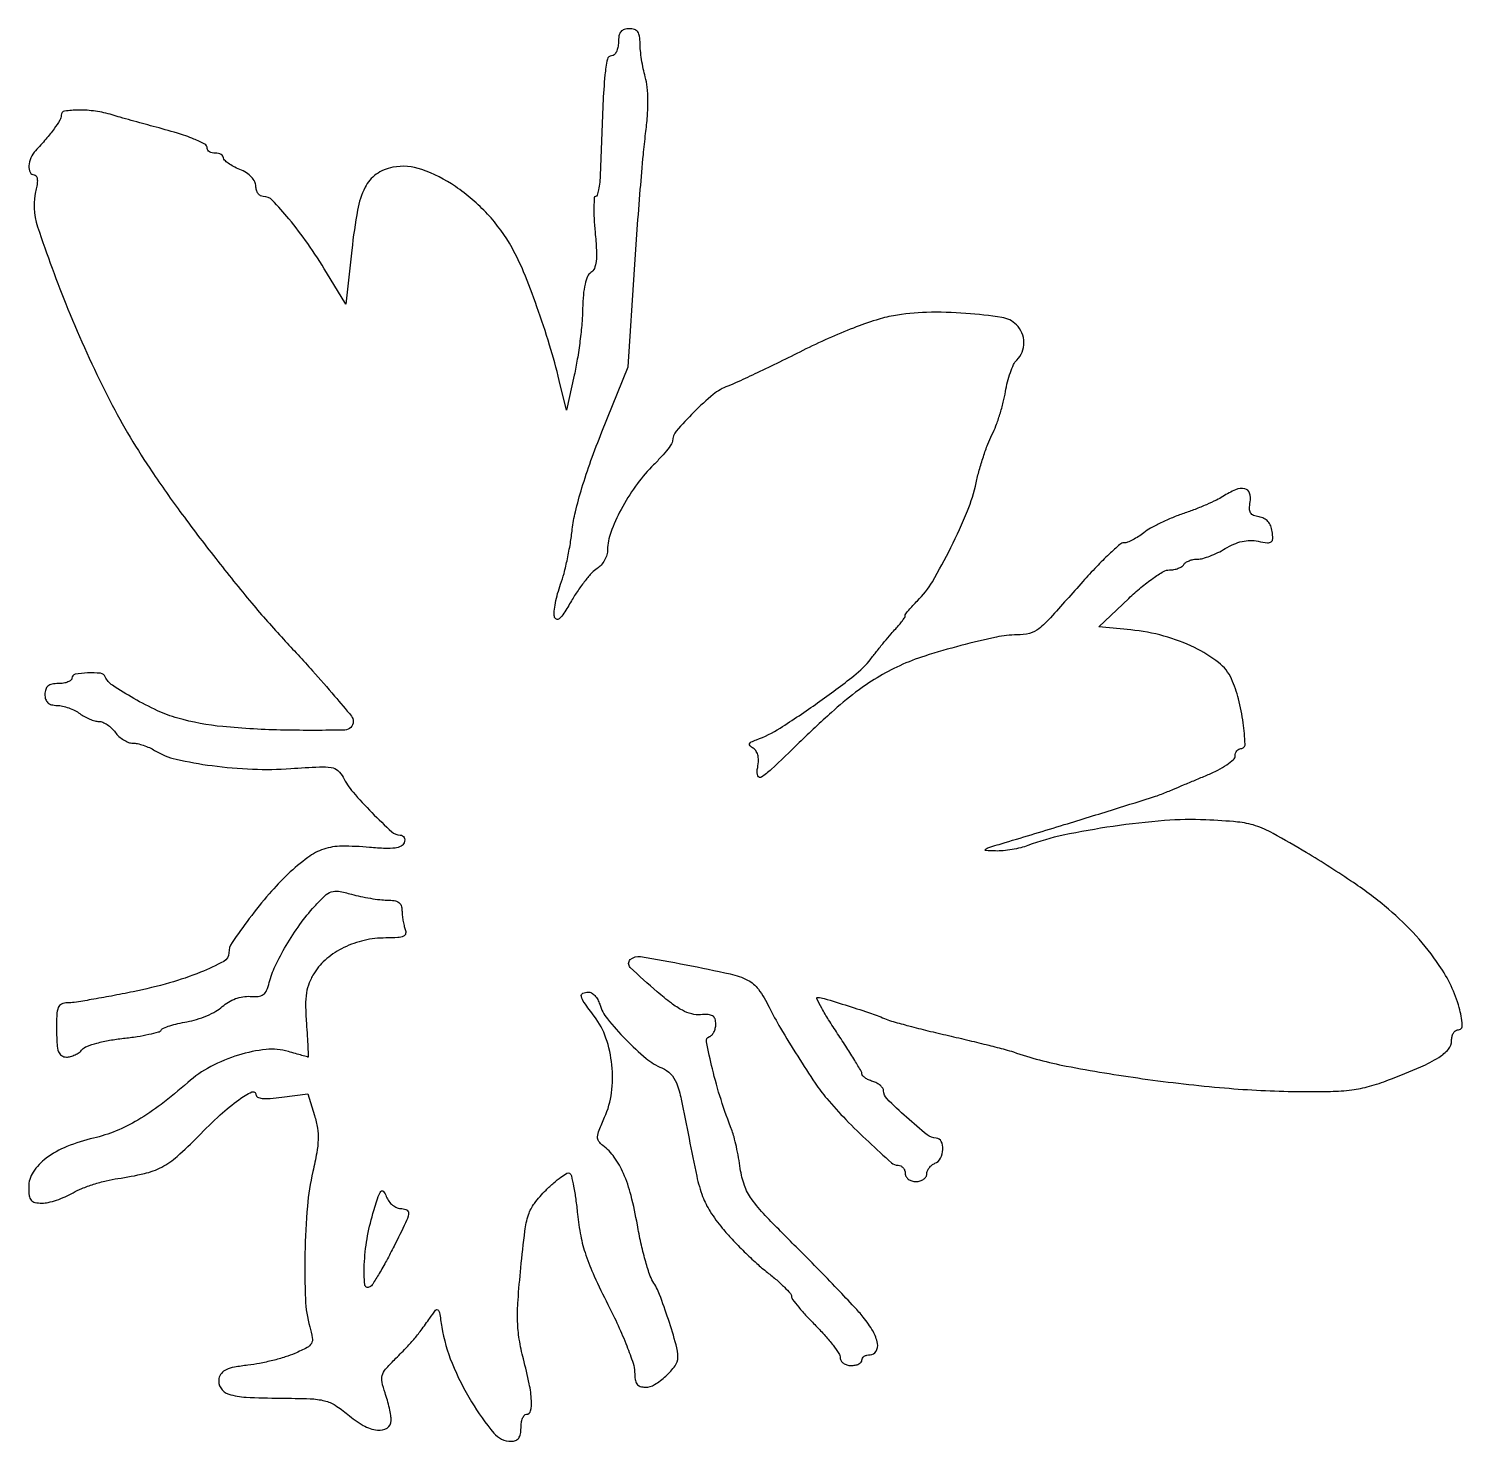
# Model space of a CAD drawing. Extents: x 0 to 265, y 0 to 261.
import ezdxf

# ---------------------------------------------------------------- set-up
doc = ezdxf.new("R2010")
doc.units = 0

msp = doc.modelspace()

# ---------------------------------------------------------------- linework, layer by layer
for points in [[(109, 258.5, -0.048028), (108.907883, 257.543217, -0.06802), (108.632812, 256.734334, -0.088193), (108.227354, 256.189256, -0.191075), (107.75, 255.999861, 0.355072), (106.95668, 255.355069, 0.027439), (106.513934, 252.446771, 0.013756), (106.141275, 247.030892, 0.001422), (105.650945, 234.25, -0.015734), (105.541683, 232.62084, -0.0255), (105.33508, 231.248437, -0.023055), (105.074603, 230.213264, -0.330886), (104.787625, 230, 0.397159), (104.527402, 229.75459, 0.01099), (104.465446, 228.062405, 0.016883), (104.506215, 225.933172, 0.010051), (104.691201, 223.403932, -0.010025), (104.935221, 220.069992, -0.03955), (104.881667, 218.014228, -0.070418), (104.554224, 216.708502, -0.158691), (103.903576, 215.937702, 0.153952), (103.284586, 215.218024, 0.045383), (102.829568, 213.817409, 0.034751), (102.524268, 211.849795, 0.01644), (102.391784, 209.28377, -0.017449), (102.247906, 206.602226, -0.009226), (101.892264, 203.289607, -0.009169), (101.403066, 199.909729, -0.013997), (100.843253, 197), (99.402939, 190.5), (98.075921, 196, 0.014987), (96.285847, 202.551442, 0.011429), (93.949882, 209.611035, 0.011473), (91.483603, 216.058385, 0.03035), (89.340831, 220.505865, 0.059606), (84.803797, 226.745171, 0.05738), (78.869539, 231.828963, 0.063068), (72.64435, 234.973617, 0.132578), (67.284017, 235.393503, 0.108002), (64.222401, 234.096854, 0.124554), (62.167162, 231.692052, 0.070978), (60.787669, 227.496047, 0.016348), (59.721868, 220.105324), (58.613563, 210.118782), (55.056781, 215.960339, 0.015381), (51.569583, 221.309976, 0.021444), (48.106161, 225.853419, 0.018094), (45.021568, 229.297533, 0.20381), (43.369817, 230, -0.136043), (42.847451, 230.144809, -0.100317), (42.402384, 230.551862, -0.086602), (42.102812, 231.160726, -0.071237), (42, 231.87868, 0.119319), (41.792853, 232.734357, 0.072766), (41.185423, 233.584658, 0.060669), (40.23174, 234.362234, 0.04256), (39, 235, -0.023358), (37.851056, 235.540069, -0.032352), (36.88125, 236.135727, -0.033695), (36.180943, 236.70534, -0.208074), (36, 237.12132, 0.166853), (35.884936, 237.456528, 0.095179), (35.559375, 237.741888, 0.076039), (35.07375, 237.934793, 0.056643), (34.5, 238, -0.056643), (33.92625, 238.065207, -0.076039), (33.440625, 238.258112, -0.095179), (33.115064, 238.543472, -0.166853), (33, 238.87868, 0.273651), (32.536554, 239.662051, 0.028897), (30.539073, 240.613603, 0.023949), (27.478954, 241.692308, 0.008448), (23, 242.951785, -0.002177), (21.052404, 243.473183, -0.001649), (18.919769, 244.061645, -0.001667), (16.921403, 244.627346, -0.003881), (15.429002, 245.067761, 0.037958), (12.359051, 245.750528, 0.037251), (9.201639, 245.967129, 0.03681), (6.644686, 245.763264, 0.370036), (6, 245.011431, -0.13678), (5.74595, 244.100127, -0.020896), (4.694022, 242.513759, -0.020567), (3.184131, 240.601847, -0.012435), (1.25, 238.459837, 0.088599), (0.3907, 237.155604, 0.088757), (0.036689, 235.635368, 0.127735), (0.277412, 234.462054, 0.286024), (1.019052, 234, -0.25657), (1.374243, 233.804893, -0.106525), (1.5703, 233.274282, -0.06522), (1.579732, 232.448978, -0.03178), (1.388332, 231.411101, 0.142814), (1.654974, 224.361214, 0.016146), (7.251835, 209.20768, 0.020541), (14.565035, 193.141719, 0.030422), (22.373437, 179.786442, 0.010877), (27.96236, 171.81791, 0.007705), (34.563341, 163.113269, 0.007786), (41.254741, 154.835069, 0.013558), (47.092732, 148.211973, -0.00366), (52.476871, 142.342198, -0.00777), (56.539877, 137.704226, -0.004127), (59.654414, 133.97348, -0.173554), (60, 133.007852, -0.407884), (58.443938, 131.417715, -0.010063), (47.255984, 131.400544, -0.019106), (35.875551, 132.04762, -0.045278), (27.542692, 133.611323, -0.039616), (23.811229, 134.995367, -0.021129), (19.434973, 137.254953, -0.01661), (15.489581, 139.685279, -0.142773), (14.166667, 141.25, 0.267309), (13.274838, 141.900474, 0.037087), (10.894915, 141.980523, 0.037706), (8.587249, 141.711872, 0.359238), (8, 141, -0.226478), (7.817169, 140.617064, -0.074992), (7.265625, 140.29375, -0.057076), (6.457356, 140.073116, -0.038131), (5.5, 140, 0.044917), (4.317234, 139.893532, 0.124434), (3.5625, 139.55, 0.149477), (3.142566, 138.935258, 0.07578), (3, 138, 0.074668), (3.135905, 137.095019, 0.135366), (3.535225, 136.468191, 0.123737), (4.228993, 136.099693, 0.057037), (5.25, 135.968197, -0.051718), (6.252707, 135.849856, -0.030728), (7.409269, 135.514453, -0.030499), (8.53361, 135.032884, -0.045509), (9.44113, 134.468197, 0.034343), (10.300943, 133.906224, 0.029011), (11.27856, 133.431283, 0.030024), (12.224193, 133.102936, 0.06865), (12.97037, 133, -0.099522), (13.682714, 132.856793, -0.046707), (14.51542, 132.4125, -0.043751), (15.330963, 131.765159, -0.047011), (16, 131, 0.053169), (16.685798, 130.234848, 0.045771), (17.551059, 129.5875, 0.048085), (18.456169, 129.144975, 0.089903), (19.255943, 129, -0.055855), (20.108521, 128.90446, -0.025542), (21.187982, 128.600754, -0.024911), (22.304161, 128.16121, -0.031371), (23.285183, 127.640866, 0.082136), (27.246059, 126.028935, 0.022638), (33.888257, 124.838629, 0.022975), (41.379699, 124.191935, 0.027663), (48.445414, 124.298937, -0.005072), (53.748, 124.619124, -0.053573), (55.910525, 124.495992, -0.137438), (57.151672, 123.916097, -0.097246), (58.107992, 122.700701, 0.059351), (59.961431, 119.940569, 0.017325), (63.433955, 116.172118, 0.011413), (67.115609, 112.610886, 0.18868), (68.676823, 112, -0.124388), (69.114098, 111.889507, -0.150744), (69.409289, 111.589048, -0.129858), (69.510281, 111.135393, -0.081979), (69.400389, 110.601014, -0.185218), (68.822255, 109.958484, -0.084299), (67.726792, 109.61527, -0.045122), (65.935862, 109.534204, -0.01137), (63.020987, 109.731813, 0.023708), (57.872428, 109.953455, 0.078124), (54.52725, 109.412531, 0.082093), (51.599496, 107.88807, 0.027951), (47.920072, 104.790372, 0.026296), (44.459596, 101.168098, 0.016426), (40.782262, 96.593886, 0.010975), (37.581487, 92.132481, 0.151233), (37, 90.253966, -0.277023), (36.050735, 88.672118, -0.025902), (31.761835, 86.663347, -0.027667), (26.038656, 84.697195, -0.018641), (19.324378, 83.066104, -0.003615), (15.292982, 82.274874, -0.004616), (11.566056, 81.606918, -0.003614), (8.436256, 81.099, -0.038432), (7.150176, 81, 0.105207), (6.077819, 80.771835, 0.195312), (5.471023, 80.140704, 0.085868), (5.195259, 78.83835, 0.011273), (5.15325, 76, 0.012613), (5.241177, 73.334108, 0.072866), (5.525582, 71.957065, 0.163854), (6.080184, 71.262708, 0.143985), (6.973545, 71, 0.066084), (7.740034, 71.101749, 0.044465), (8.569799, 71.407293, 0.044388), (9.334477, 71.855753, 0.064826), (9.905829, 72.386531, -0.132486), (10.726887, 72.966067, -0.021164), (12.616503, 73.569025, -0.022163), (14.959561, 74.098486, -0.017811), (17.517752, 74.464998, 0.011112), (20.030677, 74.790737, 0.016067), (22.232483, 75.198818, 0.011698), (24.011465, 75.631875, 0.191035), (24.494719, 75.991455, -0.158904), (24.924277, 76.354774, -0.019119), (26.105874, 76.784275, -0.021212), (27.591947, 77.192347, -0.015962), (29.25524, 77.518537, 0.034063), (31.048143, 77.938015, 0.026655), (32.925144, 78.62579, 0.027327), (34.609461, 79.458535, 0.057521), (35.787802, 80.315376, -0.050347), (36.924123, 81.166777, -0.047676), (38.228097, 81.792072, -0.048702), (39.597473, 82.148348, -0.05838), (40.927516, 82.202346, 0.040024), (42.446638, 82.208355, 0.135753), (43.367739, 82.548575, 0.13659), (43.979839, 83.31232, 0.04072), (44.458124, 84.742519, -0.051096), (45.553049, 87.804328, -0.022567), (47.580297, 91.598934, -0.022022), (50.114896, 95.468994, -0.027247), (52.818258, 98.823327, -0.01811), (54.729629, 100.798264, -0.112179), (55.930894, 101.521794, -0.123924), (57.271164, 101.618593, -0.024094), (59.654666, 101.078904, 0.015491), (61.328217, 100.669588, 0.011892), (63.178246, 100.323167, 0.01206), (64.925762, 100.081881, 0.027772), (66.25, 100.005577, -0.037078), (67.569016, 99.904938, -0.115549), (68.390867, 99.576345, -0.155207), (68.842953, 98.98462, -0.086327), (69, 98.081787, 0.025883), (69.044017, 97.232051, 0.017054), (69.178303, 96.2624, 0.017174), (69.374126, 95.325581, 0.03151), (69.606989, 94.581787, -0.141398), (69.673758, 93.802524, -0.245042), (69.277011, 93.307943, -0.090697), (68.224698, 93.057987, -0.013078), (66.008118, 93, 0.05588), (62.020184, 92.552914, 0.057487), (58.270495, 91.234377, 0.060609), (55.100042, 89.184044, 0.078233), (52.818337, 86.580035, 0.044978), (51.869063, 84.727257, 0.056179), (51.351345, 82.866334, 0.042825), (51.182208, 80.569481, 0.014886), (51.321244, 77.25, -0.00211), (51.483042, 74.853405, -0.003527), (51.596411, 72.835938, -0.000502), (51.682032, 71.05638, -0.428069), (51.628245, 71, -0.06797), (51.519947, 71.01479, -0.000368), (50.502161, 71.29888, -0.001603), (49.3427, 71.62745, -0.001016), (47.993398, 72.017465, 0.096562), (43.879619, 72.392382, 0.049405), (38.780472, 71.356766, 0.047315), (33.647859, 69.225, 0.058448), (29.390778, 66.281351, -0.016593), (24.479361, 62.239672, -0.030588), (20.194403, 59.344411, -0.036259), (16.151042, 57.33825, -0.040339), (12, 56.02021, 0.039462), (7.040598, 54.455047, 0.065769), (3.237229, 52.297869, 0.085512), (0.834413, 49.733603, 0.146611), (0, 46.949109, 0.031264), (0.098124, 45.381341, 0.142647), (0.457083, 44.551812, 0.171326), (1.163767, 44.128531, 0.050118), (2.44284, 44, 0.056939), (3.611595, 44.133528, 0.023806), (5.139574, 44.564828, 0.02318), (6.747434, 45.18673, 0.027812), (8.19284, 45.922818, -0.03708), (9.815082, 46.711484, -0.017774), (11.997272, 47.490393, -0.017513), (14.34366, 48.145532, -0.023884), (16.5, 48.559115, 0.02158), (21.388844, 49.473471, 0.063837), (24.584321, 50.660045, 0.060822), (27.461093, 52.647405, 0.018281), (31.31511, 56.329561, -0.013962), (35.404821, 60.30503, -0.028941), (38.850647, 63.122719, -0.045617), (41.253597, 64.551419, -0.551519), (42, 64.080567, 0.287986), (42.297993, 63.606103, 0.08604), (43.157494, 63.361233, 0.045595), (44.614164, 63.33973, 0.013881), (46.81064, 63.569268), (51.62128, 64.207422), (52.821687, 60.200821, -0.033119), (53.356097, 57.864611, -0.046843), (53.494727, 55.736505, -0.037412), (53.240862, 53.289043, -0.013343), (52.525828, 49.84711, 0.037317), (51.513221, 43.446863, 0.015566), (51.065799, 34.712902, 0.014539), (51.142415, 26.222335, 0.060373), (51.950732, 21.171786, -0.025994), (52.426457, 19.115235, -0.172727), (52.25446, 18.093231, -0.146542), (51.459609, 17.320989, -0.017115), (49.200732, 16.241692, -0.027658), (47.4272, 15.581804, -0.013824), (45.1214, 14.935568, -0.013681), (42.691071, 14.396568, -0.01962), (40.510417, 14.063304, 0.01689), (38.019277, 13.696489, 0.062223), (36.503559, 13.220539, 0.107827), (35.61359, 12.553244, 0.131762), (35.162024, 11.619827, 0.19155), (35.49964, 9.863798, 0.17456), (36.966024, 8.733464, 0.065589), (40.17301, 8.149652, 0.010716), (46.5, 7.974672, -0.007262), (52.018875, 7.860192, -0.050576), (54.689585, 7.493825, -0.082024), (56.663048, 6.656956, -0.035638), (58.962226, 4.959359, 0.048313), (61.837004, 2.947133, 0.094553), (64.475642, 2.056279, 0.180988), (66.244345, 2.453733, 0.25312), (67, 3.850777, 0.040849), (66.923718, 4.782923, 0.013914), (66.665502, 6.117429, 0.013728), (66.297207, 7.581704, 0.015393), (65.861284, 8.968077, -0.030393), (65.306749, 10.936023, -0.123868), (65.346927, 12.168601, -0.108465), (65.97001, 13.322412, -0.020634), (67.611284, 15.075393, 0.006485), (69.720562, 17.204194, 0.016031), (71.195243, 18.833054, 0.016735), (72.525548, 20.511385, 0.007671), (74.151879, 22.782593, -0.013414), (75.210468, 24.225635, -0.409647), (75.613969, 24.279813, -0.189764), (75.912416, 23.794789, -0.004495), (76.364684, 21.120855, 0.057907), (78.249956, 14.419736, 0.038884), (81.840043, 7.311011, 0.036298), (85.958214, 1.517467, 0.223693), (89.180335, 0, 0.093564), (89.999575, 0.154657, 0.143075), (90.568034, 0.59347, 0.112511), (90.896478, 1.359391, 0.045287), (91, 2.5, -0.038131), (91.073116, 3.457356, -0.057076), (91.29375, 4.265625, -0.074992), (91.617064, 4.817169, -0.226478), (92, 5, 0.350812), (92.770045, 5.616105, 0.06907), (92.928077, 7.509236, 0.037986), (92.519079, 10.62375, 0.011761), (91.440535, 15.229484, -0.023355), (90.680704, 18.850327, -0.032911), (90.370063, 22.133047, -0.024671), (90.45182, 26.066502, -0.007382), (90.960366, 32.04366, -0.005611), (91.718578, 38.854767, -0.047853), (92.381648, 41.852007, -0.083773), (93.485277, 43.96925, -0.034447), (95.618109, 46.418109, -0.016329), (97.045228, 47.754937, -0.025113), (98.37167, 48.805537, -0.022385), (99.483882, 49.526131, -0.277755), (99.966881, 49.520469, -0.199701), (100.299543, 49.057446, -0.009135), (100.71499, 47.11327, -0.014029), (101.10983, 44.730237, -0.00948), (101.431903, 41.994296, 0.0242), (102.024987, 37.978013, 0.032494), (102.970369, 34.423732, 0.026542), (104.521178, 30.518373, 0.010272), (107.0633, 25.277444, -0.010769), (108.953497, 21.370665, -0.013048), (110.549845, 17.626221, -0.011675), (111.729209, 14.430581, -0.082738), (112, 12.805338, 0.035368), (112.096765, 11.439076, 0.117706), (112.42476, 10.607633, 0.159102), (113.02539, 10.155606, 0.082586), (113.961045, 10, 0.137731), (115.682238, 10.483292, 0.048008), (117.760813, 12.041966, 0.047752), (119.480297, 13.940303, 0.161526), (120, 15.50706, 0.070098), (119.674535, 17.817165, 0.009448), (118.228172, 22.51236, 0.010309), (116.597422, 27.146876, 0.055327), (115.388347, 29.53006, -0.065917), (114.7464, 30.864454, -0.011895), (113.949308, 33.506955, -0.012641), (113.162708, 36.667924, -0.011144), (112.5, 40, 0.018899), (111.332753, 45.427572, 0.040365), (109.942709, 49.481662, 0.052733), (108.24033, 52.480132, 0.077711), (106.121596, 54.635419, -0.087421), (105.377513, 55.422133, -0.162332), (105.152991, 56.261734, -0.079905), (105.424474, 57.475632, -0.011035), (106.438589, 59.863815, 0.074408), (107.714745, 64.385238, 0.056743), (107.782645, 69.535022, 0.057318), (106.698265, 74.508075, 0.080775), (104.564986, 78.503686, -0.008179), (102.675049, 81.067428, -0.093313), (102.150304, 82.203203, -0.359701), (102.422728, 82.776106, -0.109522), (103.432612, 83, -0.136287), (104.030623, 82.833913, -0.069188), (104.642603, 82.339062, -0.060703), (105.175399, 81.610491, -0.054755), (105.539977, 80.75, 0.097962), (106.956624, 78.072545, 0.023014), (110.345398, 74.270418, 0.023965), (114.121616, 70.760419, 0.077217), (117.042177, 68.98253, -0.102398), (118.656507, 67.885713, -0.101043), (119.712113, 66.233459, -0.040451), (120.604859, 63.200483, -0.004284), (122.047319, 55.967107, 0.006591), (123.475547, 48.973517, 0.035155), (124.570604, 45.234614, 0.053868), (125.961038, 42.448028, 0.030046), (128.199359, 39.381534, 0.016121), (130.011575, 37.327122, 0.010109), (132.25468, 35.03825, 0.010145), (134.556803, 32.872049, 0.018211), (136.544016, 31.204076, -0.01229), (138.251069, 29.805366, -0.017492), (139.691055, 28.474596, -0.013571), (140.79502, 27.319284, -0.185985), (141, 26.787278, 0.164278), (141.190523, 26.223048, 0.009837), (142.321875, 24.797875, 0.013918), (143.776035, 23.134801, 0.009771), (145.5, 21.342105, -0.014617), (147.223349, 19.514939, -0.019268), (148.678125, 17.746546, -0.016989), (149.762392, 16.214512, -0.146515), (150, 15.421053, 0.139481), (150.154169, 14.879151, 0.100005), (150.5875, 14.417434, 0.085425), (151.235597, 14.106507, 0.069332), (152, 14, 0.048028), (152.765418, 14.073693, 0.068025), (153.4125, 14.29375, 0.088204), (153.848523, 14.618118, 0.191087), (154, 15, -0.148195), (154.115568, 15.381354, -0.098894), (154.440625, 15.70625, -0.082425), (154.926543, 15.925306, -0.064853), (155.5, 16, 0.262325), (156.616669, 16.629156, 0.182703), (156.886295, 18.084422, 0.08774), (156.056811, 20.334052, 0.03906), (154.25, 22.939317, 0.016485), (152.616876, 24.811088, 0.003048), (149.477064, 28.13797, 0.003268), (145.754429, 31.983886, 0.002973), (141.86341, 35.904622, -0.005152), (136.127971, 41.734449, -0.03679), (133.600602, 44.775642, -0.070008), (132.291379, 47.290117, -0.049781), (131.532595, 50.380317, 0.009442), (131.205592, 52.404229, 0.008966), (130.797339, 54.449698, 0.008951), (130.371612, 56.245002, 0.03103), (130.004465, 57.380317, -0.016522), (127.960834, 63.125179, -0.018075), (126.367731, 68.824106, -0.01027), (125.26894, 73.834106, -0.377661), (125.814135, 74.771378, 0.127312), (126.26788, 75.065433, 0.067945), (126.651652, 75.618238, 0.060673), (126.911718, 76.330773, 0.057254), (127, 77.099218, 0.079441), (126.850744, 78.0327, 0.179074), (126.411524, 78.585397, 0.125016), (125.589289, 78.836299, 0.03088), (124.167695, 78.815955, -0.0838), (122.544335, 78.964349, -0.057173), (120.814855, 79.640307, -0.040532), (118.780359, 80.938133, -0.015527), (116.168186, 83.05007, -0.012672), (111.193874, 87.558378, -0.430775), (111.200108, 88.993401, -0.233422), (113.071745, 89.560733, -0.006718), (121.5, 88.046622, -0.006055), (129.682766, 86.359783, -0.064011), (132.887318, 85.214468, -0.119731), (134.87184, 83.510684, -0.040666), (136.846212, 80.229989, 0.0184), (138.950511, 76.352906, 0.007157), (142.131993, 71.144772, 0.006628), (145.37578, 66.149583, 0.028915), (147.5, 63.337901, 0.01683), (151.025157, 59.465419, 0.011532), (155.269488, 55.303493, 0.005314), (159.453773, 51.468218, 0.184884), (160.676738, 51, -0.112594), (161.181525, 50.884868, -0.100191), (161.611292, 50.559375, -0.09426), (161.899632, 50.072756, -0.086956), (162, 49.5, 0.130775), (162.153209, 48.924246, 0.10214), (162.583333, 48.4375, 0.08892), (163.230589, 48.111864, 0.072314), (164, 48, 0.067898), (164.764468, 48.104293, 0.0845), (165.4125, 48.409197, 0.09971), (165.845839, 48.8618, 0.14217), (166, 49.393011, -0.096313), (166.111903, 49.968559, -0.06686), (166.440625, 50.545909, -0.064359), (166.926569, 51.037471, -0.074185), (167.5, 51.361626, 0.186348), (168.526352, 52.289181, 0.103812), (168.966655, 53.940557, 0.125242), (168.672823, 55.424309, 0.286151), (167.75, 56.014116, -0.169461), (166.067333, 56.62267, -0.012394), (162.271946, 59.868738, -0.011418), (158.61516, 63.310833, -0.200836), (158, 64.780558, 0.153005), (157.855353, 65.24218, 0.063429), (157.4125, 65.733069, 0.054621), (156.765159, 66.176868, 0.046161), (156, 66.5, -0.031785), (155.234286, 66.797767, -0.042523), (154.5875, 67.167595, -0.048807), (154.134079, 67.551022, -0.195253), (154, 67.881278, 0.132949), (153.864383, 68.382295, 0.003538), (152.682784, 70.37254, 0.007165), (151.234164, 72.697688, 0.004815), (149.515861, 75.31389, -0.007813), (147.853021, 77.879038, -0.014146), (146.5857, 80.035955, -0.009521), (145.684195, 81.751253, -0.557931), (145.837722, 82, -0.074047), (147.044555, 81.820289, -0.002722), (151.469123, 80.446306, -0.005328), (155.762575, 79.036864, -0.018358), (158.5, 77.992209, 0.032376), (159.766889, 77.548982, 0.003661), (162.703125, 76.753733, 0.004423), (166.215914, 75.863032, 0.003581), (170, 74.96776, -0.002582), (173.820496, 74.071934, -0.003002), (177.44375, 73.179554, -0.002669), (180.500615, 72.389788, -0.017949), (182, 71.935711, 0.035099), (191.771595, 69.338479, 0.012838), (205.890859, 67.002733, 0.012928), (221.041901, 65.292289, 0.018692), (234.5, 64.629846, 0.007839), (240.590137, 64.653437, 0.026685), (244.545885, 64.942354, 0.035844), (247.794912, 65.593939, 0.025283), (251.331449, 66.766439, 0.008327), (257.305593, 69.203615, 0.03815), (260.625228, 70.932959, 0.073884), (262.40564, 72.444875, 0.181781), (263, 74.02568, -0.054332), (263.082315, 74.780968, -0.074025), (263.326442, 75.420044, -0.093657), (263.687263, 75.848911, -0.172837), (264.111291, 76, 0.438549), (264.972789, 76.935547, 0.048586), (264.390706, 80.14414, 0.041108), (262.883636, 84.163519, 0.039573), (260.723326, 87.936552, 0.034339), (256.415771, 93.398742, 0.032923), (251.343845, 98.302714, 0.027262), (244.847329, 103.223282, 0.013436), (236.1043, 108.788509, 0.00758), (230.000393, 112.32254, 0.048856), (226.739548, 113.747658, 0.055999), (223.442764, 114.424561, 0.01173), (217.553594, 114.820717, 0.031024), (209.946094, 114.681329, 0.015808), (200.441142, 113.612657, 0.01566), (191.224836, 111.984144, 0.039298), (184.678757, 110.067963, -0.031459), (183.372945, 109.663421, -0.018124), (181.759367, 109.334174, -0.018061), (180.108679, 109.120175, -0.028676), (178.6849, 109.069652, -0.011642), (176.927054, 109.14907, -0.669677), (176.851502, 109.375389, -0.103254), (177.448869, 109.70722, -0.00248), (180.5, 110.638724, 0.001157), (191.410134, 113.938033, 0.001862), (200.690406, 116.805732, 0.001187), (208.267216, 119.197752, 0.024621), (210.5, 120.031569, -0.001996), (211.599211, 120.499737, -0.000461), (213.454688, 121.279257, -0.000476), (215.593359, 122.17304, -0.000465), (217.75, 123.069566, 0.020915), (219.760924, 124.003684, 0.029595), (221.457813, 125.011328, 0.029534), (222.697674, 125.961895, 0.217762), (223, 126.623144, -0.075509), (223.079898, 127.149193, -0.089037), (223.311749, 127.595549, -0.100717), (223.656548, 127.893935, -0.128858), (224.061273, 128, 0.427778), (224.826914, 128.801767, 0.022119), (224.46871, 132.756998, 0.028794), (223.611965, 137.161404, 0.043464), (222.322061, 140.848119, 0.122856), (219.927145, 143.883942, 0.051331), (215.468465, 146.653366, 0.046266), (209.80829, 148.788881, 0.04259), (203.692294, 149.921908), (197.815335, 150.5), (203.323649, 155.75, -0.016928), (205.581054, 157.760212, -0.021264), (207.808741, 159.457813, -0.019996), (209.755284, 160.701807, -0.132943), (210.856965, 161, 0.04503), (211.677427, 161.074041, 0.045459), (212.468669, 161.29375, 0.049518), (213.118608, 161.616297, 0.114903), (213.5, 162, -0.110387), (213.874463, 162.383514, -0.050467), (214.49955, 162.70625, -0.046567), (215.255782, 162.925913, -0.047442), (216.034847, 163, 0.06809), (216.987899, 163.130391, 0.022801), (218.326342, 163.570277, 0.022207), (219.781076, 164.198292, 0.023614), (221.143986, 164.941369, -0.035035), (222.730022, 165.75971, -0.046979), (224.268826, 166.256719, -0.050727), (225.773209, 166.433772, -0.053346), (227.2564, 166.29872, 0.018709), (228.95946, 166.023913, 0.185495), (229.64971, 166.195943, 0.246336), (229.937788, 166.75382, 0.033525), (229.838244, 168.107351, 0.063103), (229.556125, 169.140879, 0.086131), (229.040734, 169.955046, 0.091687), (228.309647, 170.512836, 0.081943), (227.398254, 170.800123, -0.05971), (226.383478, 171.07129, -0.165082), (225.828956, 171.545617, -0.141963), (225.629994, 172.31222, -0.040215), (225.764831, 173.550123, 0.125159), (225.666521, 175.182816, 0.272404), (224.763954, 175.990102, 0.151218), (223.070465, 175.816193, 0.043336), (220.714817, 174.562399, -0.03177), (219.530423, 173.896453, -0.010007), (217.681852, 173.051612, -0.009951), (215.57671, 172.189323, -0.010876), (213.5, 171.438055, 0.016691), (211.410825, 170.65469, 0.014337), (209.268198, 169.69582, 0.01457), (207.372651, 168.712345, 0.039697), (206.115141, 167.875657, -0.023458), (205.108557, 167.157748, -0.024746), (204.056502, 166.550974, -0.025372), (203.103067, 166.121837, -0.093319), (202.455957, 166, 0.181278), (201.698737, 165.716137, 0.008998), (199.69335, 163.902184, 0.013554), (197.362805, 161.594734, 0.009298), (194.840816, 158.858498, -0.002254), (188.835924, 152.156428, -0.038857), (186.700452, 150.134768, -0.109934), (184.988725, 149.283787, -0.060668), (182.658472, 149, 0.053437), (178.871355, 148.594095, 0.010863), (172.298057, 147.018407, 0.011988), (165.635099, 145.095432, 0.031567), (161, 143.307981, 0.027974), (156.793911, 141.080108, 0.027495), (152.837504, 138.38489, 0.02086), (148.368537, 134.660992, 0.007836), (142.416306, 129.092619, -0.002583), (137.231562, 124.139086, -0.046489), (135.423772, 122.722913, -0.472503), (134.778459, 122.930484, -0.144536), (134.672266, 124.111331, 0.031269), (134.865305, 125.533845, 0.065193), (134.800766, 126.648417, 0.088238), (134.484402, 127.478666, 0.119854), (133.923269, 128.047423, -0.049604), (133.321928, 128.507133, -0.305768), (133.239248, 128.867566, -0.192436), (133.555431, 129.208182, -0.022676), (134.528025, 129.615968, 0.054418), (138.872529, 131.770598, 0.011815), (145.825851, 136.454026, 0.011266), (152.537178, 141.439586, 0.063777), (155.670963, 144.594935, -0.004778), (156.882394, 146.14256, -0.004129), (158.183033, 147.744514, -0.004158), (159.386111, 149.177113, -0.012059), (160.25, 150.140561, 0.01361), (160.920209, 150.892685, 0.018012), (161.485938, 151.614691, 0.015519), (161.909595, 152.237183, 0.14259), (162, 152.547749, -0.160655), (162.10489, 152.865767, -0.012497), (162.66287, 153.581508, -0.016056), (163.392181, 154.414268, -0.011551), (164.256578, 155.297749, 0.066506), (167.024266, 158.82901, 0.017518), (170.454702, 165.154681, 0.018431), (173.502952, 171.889457, 0.044255), (175.118805, 177.118364, -0.015514), (175.685801, 179.412581, -0.011497), (176.448622, 181.911244, -0.011645), (177.278791, 184.238942, -0.025537), (178.044509, 185.967799, 0.026835), (178.779802, 187.639664, 0.014484), (179.512618, 189.76717, 0.014388), (180.135564, 191.983679, 0.021933), (180.535223, 193.941717, -0.02294), (180.906732, 195.74332, -0.02368), (181.438669, 197.48397, -0.024243), (182.041526, 198.940581, -0.086341), (182.620288, 199.763145, 0.100336), (183.606052, 201.250179, 0.098472), (183.943557, 203.013839, 0.097773), (183.580999, 204.78277, 0.097384), (182.57313, 206.284013, 0.159782), (179.881151, 207.646412, 0.019462), (173.215994, 208.400829, 0.024065), (165.947776, 208.587449, 0.039254), (159.814781, 207.966413, 0.033037), (156.615796, 207.165115, 0.013874), (152.4293, 205.687816, 0.012981), (147.777246, 203.759563, 0.011757), (143.07325, 201.531131, -0.002801), (138.783972, 199.404291, -0.00316), (134.639407, 197.410409, -0.00289), (131.094402, 195.757481, -0.017185), (129.209838, 194.96923, 0.08266), (126.537071, 193.414922, 0.02317), (122.950657, 190.153276, 0.018667), (119.696126, 186.65365, 0.179851), (119, 184.780971, -0.16123), (118.831297, 184.271395, -0.010552), (117.865769, 183.028656, -0.014456), (116.617967, 181.578483, -0.010241), (115.138789, 180.021945, 0.04112), (112.158674, 176.470932, 0.031595), (109.499242, 172.160866, 0.032034), (107.580873, 167.929278, 0.090644), (107, 164.751445, -0.074459), (106.856496, 163.793149, -0.052857), (106.42973, 162.79187, -0.052774), (105.801424, 161.900462, -0.073413), (105.058655, 161.268703, 0.068106), (104.129326, 160.495034, 0.017718), (102.86618, 159.010841, 0.017678), (101.534134, 157.200411, 0.017222), (100.321057, 155.284869, -0.00977), (98.923661, 153.003762, -0.063758), (98.063015, 151.974703, -0.306497), (97.533815, 151.89357, -0.238858), (97.168115, 152.365564, -0.074854), (97.127951, 153.348859, -0.020405), (97.359956, 154.8901, -0.020161), (97.770082, 156.637532, -0.019738), (98.322072, 158.358852, 0.024229), (98.946982, 160.369463, 0.011075), (99.575788, 163.046038, 0.010938), (100.114947, 165.899887, 0.014812), (100.46871, 168.5, -0.034467), (101.038057, 171.729345, -0.013095), (102.257228, 176.141302, -0.012104), (103.93117, 181.192586, -0.009958), (105.953908, 186.5), (110.803114, 198.5), (111.96344, 216.5, -0.002231), (112.474476, 223.912301, -0.00225), (113.050314, 231.299203, -0.002192), (113.609155, 237.730219, -0.009096), (114.034044, 241.603671, 0.014203), (114.352749, 244.810989, 0.019136), (114.447158, 247.726466, 0.021528), (114.325119, 250.217742, 0.04686), (113.972161, 252.097069, -0.01791), (113.59975, 253.596236, -0.0127), (113.285572, 255.300816, -0.012843), (113.068505, 256.945963, -0.026382), (113, 258.243398, 0.036577), (112.90146, 259.588618, 0.120938), (112.568617, 260.405425, 0.158872), (111.957855, 260.8489, 0.07839), (111, 261, 0.07578), (110.064742, 260.857434, 0.149477), (109.45, 260.4375, 0.124434), (109.106468, 259.682766, 0.044917)], [(68.980348, 43, -0.156914), (69.928083, 42.695065, -0.296676), (70.207812, 41.976857, -0.061307), (69.670106, 40.39601, -0.004049), (67.53747, 36.074405, -0.00754), (66.126848, 33.375388, -0.01038), (64.773236, 30.997135, -0.007334), (63.579111, 29.06192, -0.112899), (63.024898, 28.515388, -0.55656), (62.12252, 28.964896, -0.034284), (62.033484, 32.617944, -0.030572), (62.539343, 37.404208, -0.031036), (63.623969, 42.068499, -0.00537), (64.599765, 45.208849, -0.087148), (65.114172, 46.182938, -0.490708), (65.572729, 46.182341, -0.074721), (66.091745, 45.25, 0.066928), (66.574875, 44.349542, 0.070852), (67.270896, 43.628254, 0.074948), (68.102139, 43.160952, 0.09088)]]:
    msp.add_lwpolyline(points, format="xyb", close=True)

doc.saveas('drawing.dxf')
